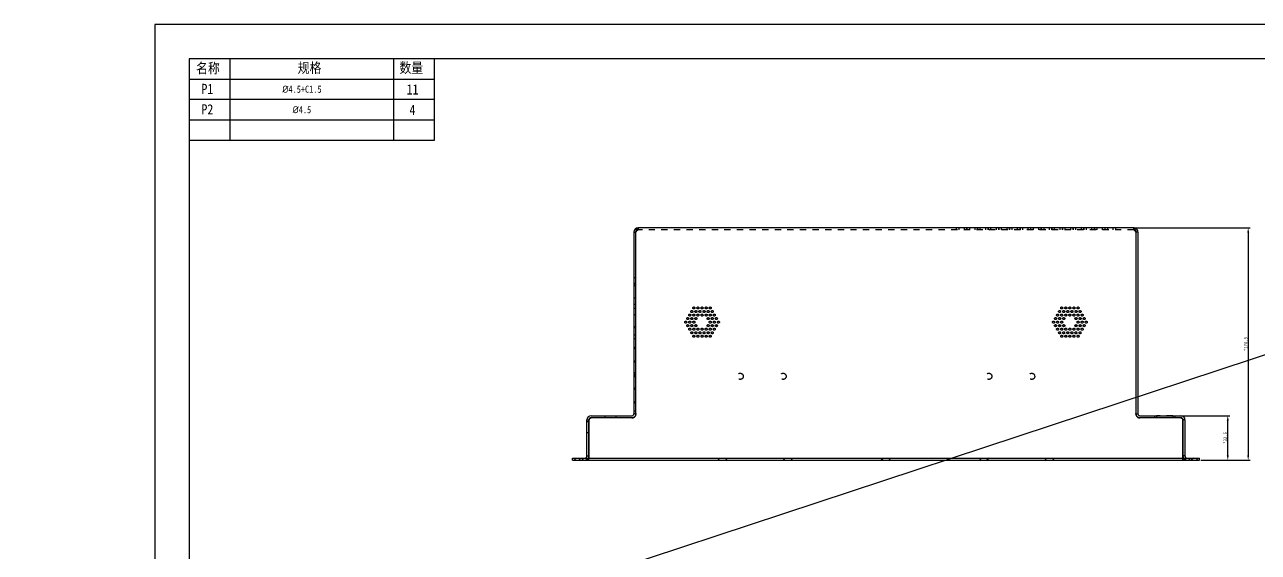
# Model space of a CAD drawing. Header units: millimetres. Extents: x -177 to 18421, y -5017 to 3255.
# Drawn here: x 1513 to 2418, y 1824 to 2212 of the extents above; entities that cross this region are included whole.
import ezdxf

# ---------------------------------------------------------------- set-up
doc = ezdxf.new("R2010")
doc.units = ezdxf.units.MM
doc.header["$LTSCALE"] = 46.255
doc.header["$PDMODE"] = 3
doc.header["$PDSIZE"] = 8
doc.linetypes.add('HIDDEN', pattern=[0.2, 0.1, -0.1])
doc.layers.get('0').update_dxf_attribs({"linetype": 'CONTINUOUS'})
doc.layers.get('Defpoints').update_dxf_attribs({"linetype": 'CONTINUOUS'})
for name, color, linetype in [('02___PRT_ALL_AXES', 7, 'CONTINUOUS'), ('03___PRT_ALL_CURVES', 7, 'CONTINUOUS'), ('DEFAULT_2', 8, 'HIDDEN')]:
    doc.layers.add(name, color=color, linetype=linetype)
doc.styles.get("Standard").update_dxf_attribs({"font": 'txt', "width": 0.85})
doc.dimstyles.new('DIMSTYLE_2', dxfattribs={"dimtxt": 2.5, "dimasz": 3.5, "dimexe": 1.5, "dimexo": 1, "dimtad": 1, "dimdsep": 46, "dimtxsty": 'Standard', "dimblk": '_FILLED', "dimcen": 0.09, "dimadec": 0, "dimazin": 0, "dimtp": 0.01, "dimtm": 0.01, "dimtfac": 1, "dimtofl": 0, "dimtmove": 0, "dimatfit": 3, "dimldrblk": '_FILLED', "dimfxl": 0, "dimtolj": 1, "dimarcsym": 0})

# ---------------------------------------------------------------- blocks, each defined once
blk = doc.blocks.new('_FILLED')
at = {"color": 0, "linetype": 'ByBlock'}
blk.add_solid([(0, 0), (-1, 0.21), (-1, -0.21)], dxfattribs=at)
blk = doc.blocks.new('*D8')
at = {"color": 0, "linetype": 'Continuous', "lineweight": -2, "transparency": 16777216}
for p, q in [((2327.85, 2062.7), (2412.25, 2062.7)), ((2410.75, 2059.2), (2410.75, 1895.7)), ((2376.05, 1892.2), (2412.25, 1892.2))]:
    blk.add_line(p, q, dxfattribs=at)
at = {"layer": 'Defpoints', "color": 0, "linetype": 'Continuous', "transparency": 16777216}
for p in [(2326.85, 2062.7), (2375.05, 1892.2), (2410.75, 1892.2)]:
    blk.add_point(p, dxfattribs=at)
at = {"color": 0, "linetype": 'Continuous', "lineweight": -2, "transparency": 16777216, "xscale": 3.5, "yscale": 3.5, "zscale": 3.5}
for p, rotation in [((2410.75, 2062.7), 90), ((2410.75, 1892.2), 270)]:
    blk.add_blockref('_FILLED', p, dxfattribs=dict(at, rotation=rotation))
at = {"color": 0, "linetype": 'Continuous', "transparency": 16777216, "insert": (2407.63, 1977.45), "char_height": 2.5, "width": 25.5, "attachment_point": 2, "rotation": 90}
blk.add_mtext('\\A1;*170.5', dxfattribs=at)
blk = doc.blocks.new('*D9')
at = {"color": 0, "linetype": 'Continuous', "lineweight": -2, "transparency": 16777216}
for p, q in [((2356.44, 1924.7), (2397.26, 1924.7)), ((2395.76, 1895.7), (2395.76, 1921.2)), ((2376.05, 1892.2), (2397.26, 1892.2))]:
    blk.add_line(p, q, dxfattribs=at)
at = {"layer": 'Defpoints', "color": 0, "linetype": 'Continuous', "transparency": 16777216}
for p in [(2355.44, 1924.7), (2395.76, 1924.7), (2375.05, 1892.2)]:
    blk.add_point(p, dxfattribs=at)
at = {"color": 0, "linetype": 'Continuous', "lineweight": -2, "transparency": 16777216, "xscale": 3.5, "yscale": 3.5, "zscale": 3.5}
for p, rotation in [((2395.76, 1924.7), 90), ((2395.76, 1892.2), 270)]:
    blk.add_blockref('_FILLED', p, dxfattribs=dict(at, rotation=rotation))
at = {"color": 0, "linetype": 'Continuous', "transparency": 16777216, "insert": (2392.64, 1908.45), "char_height": 2.5, "width": 21.25, "attachment_point": 2, "rotation": 90}
blk.add_mtext('\\A1;*32.5', dxfattribs=at)

msp = doc.modelspace()

# ---------------------------------------------------------------- linework, layer by layer
msp.add_line((-176.891, 1111.998), (3158.287, 2211.998))
at = {"color": 7, "true_color": 0xffffff}
for p, q in [((1663.287, 2186.998), (1663.287, 2156.998)), ((1783.287, 2186.998), (1783.287, 2156.998)), ((1813.287, 2186.998), (1813.287, 2156.998)), ((1663.287, 2156.998), (1663.287, 2126.998)), ((1783.287, 2156.998), (1783.287, 2126.998)), ((1813.287, 2156.998), (1813.287, 2126.998))]:
    msp.add_line(p, q, dxfattribs=at)
at = {"color": 3, "linetype": 'Continuous'}
for p, q in [((1959.852, 2059.697), (1959.852, 1926.197)), ((1961.352, 1926.269), (1961.352, 2059.959)), ((2326.852, 2062.697), (1962.852, 2062.697)), ((2328.352, 2059.959), (2328.352, 1926.269)), ((2329.852, 2059.697), (2329.852, 1926.197)), ((1925.352, 1895.197), (1925.352, 1921.697)), ((1926.952, 1893.697), (1926.952, 1921.786)), ((1928.352, 1924.697), (1958.352, 1924.697)), ((1958.352, 1923.281), (1928.452, 1923.281)), ((2331.352, 1924.697), (2361.352, 1924.697)), ((2361.252, 1923.281), (2331.352, 1923.281)), ((2362.752, 1893.697), (2362.752, 1921.786)), ((2364.352, 1921.697), (2364.352, 1895.197)), ((1914.652, 1893.697), (2375.052, 1893.697))]:
    msp.add_line(p, q, dxfattribs=at)
at = {"color": 7, "linetype": 'Continuous'}
for p, q in [((1959.852, 2059.697), (1961.352, 2059.697)), ((2329.852, 2059.697), (2328.352, 2059.697)), ((1925.352, 1921.697), (1926.852, 1921.697)), ((1926.852, 1895.197), (1926.852, 1921.697)), ((1961.352, 1926.197), (1959.852, 1926.197)), ((2328.352, 1926.197), (2329.852, 1926.197)), ((2364.352, 1921.697), (2362.852, 1921.697)), ((2362.852, 1921.697), (2362.852, 1895.197)), ((1914.652, 1892.197), (1914.652, 1893.697)), ((1924.551, 1893.87), (1924.642, 1893.697)), ((1925.352, 1895.197), (1926.852, 1895.197)), ((1926.852, 1893.697), (1926.852, 1894.966)), ((2364.352, 1895.197), (2362.852, 1895.197)), ((2362.852, 1893.697), (2362.852, 1894.936)), ((2365.152, 1893.87), (2365.061, 1893.697)), ((2375.052, 1892.197), (2375.052, 1893.697)), ((1914.652, 1892.197), (2375.052, 1892.197))]:
    msp.add_line(p, q, dxfattribs=at)
for points in [[(1608.287, 1111.998), (3158.287, 1111.998), (3158.287, 2211.998), (1608.287, 2211.998)], [(1633.287, 1136.998), (3133.287, 1136.998), (3133.287, 2186.998), (1633.287, 2186.998)]]:
    msp.add_lwpolyline(points, close=True, dxfattribs=at)
at = {"color": 7, "true_color": 0xffffff}
for points in [[(1633.287, 2171.998), (1813.287, 2171.998)], [(1813.287, 2156.998), (1633.287, 2156.998)], [(1633.287, 2141.998), (1813.287, 2141.998)], [(1813.287, 2126.998), (1633.287, 2126.998)]]:
    msp.add_lwpolyline(points, dxfattribs=at)
at = {"color": 3, "linetype": 'Continuous'}
for centre, radius, start, end in [((1962.852, 2059.697), 3, 90, 180), ((2326.852, 2059.697), 3, 0, 90), ((1928.352, 1921.697), 3, 90, 180), ((1958.352, 1926.197), 1.5, 270, 0), ((2331.352, 1926.197), 1.5, 180, 270), ((2361.352, 1921.697), 3, 0, 90), ((1923.852, 1895.197), 1.5, 270, 0), ((2365.852, 1895.197), 1.5, 180, 270)]:
    msp.add_arc(centre, radius, start, end, dxfattribs=at)
at = {"color": 7, "linetype": 'Continuous'}
for centre, radius, start, end in [((1928.352, 1921.697), 1.5, 127.414801, 180), ((2361.352, 1921.697), 1.5, 0, 52.450663), ((1923.852, 1895.197), 3, 329.904054, 0), ((2365.852, 1895.197), 3, 180, 210.095946)]:
    msp.add_arc(centre, radius, start, end, dxfattribs=at)
at = {"color": 3, "linetype": 'Continuous'}
for points, knots in [([(1961.352, 2059.959), (1961.472, 2060.315), (1961.699, 2060.974), (1962.005, 2061.741), (1962.272, 2062.229), (1962.483, 2062.529), (1962.709, 2062.697), (1962.852, 2062.697)], [0, 0, 0, 0, 0.3514958, 0.6506085, 0.7702918, 0.8671508, 1, 1, 1, 1]), ([(2326.852, 2062.697), (2326.994, 2062.697), (2327.22, 2062.529), (2327.432, 2062.229), (2327.699, 2061.741), (2328.004, 2060.974), (2328.231, 2060.315), (2328.352, 2059.959)], [0, 0, 0, 0, 0.1328492, 0.2297082, 0.3493915, 0.6485042, 1, 1, 1, 1]), ([(1928.452, 1923.281), (1928.257, 1923.281), (1927.862, 1923.203), (1927.364, 1922.871), (1927.03, 1922.374), (1926.952, 1921.981), (1926.952, 1921.786)], [0, 0, 0, 0, 0.2504401, 0.5006227, 0.7504405, 1, 1, 1, 1]), ([(1961.352, 1926.269), (1961.352, 1925.88), (1961.195, 1925.094), (1960.527, 1924.101), (1959.53, 1923.436), (1958.742, 1923.281), (1958.352, 1923.281)], [0, 0, 0, 0, 0.2495582, 0.4993773, 0.7495612, 1, 1, 1, 1]), ([(2331.352, 1923.281), (2330.961, 1923.281), (2330.173, 1923.436), (2329.176, 1924.101), (2328.508, 1925.094), (2328.352, 1925.88), (2328.352, 1926.269)], [0, 0, 0, 0, 0.2504388, 0.5006227, 0.7504418, 1, 1, 1, 1]), ([(2362.752, 1921.786), (2362.752, 1921.981), (2362.673, 1922.374), (2362.339, 1922.871), (2361.841, 1923.203), (2361.447, 1923.281), (2361.252, 1923.281)], [0, 0, 0, 0, 0.2495595, 0.4993773, 0.7495599, 1, 1, 1, 1])]:
    msp.add_open_spline(points, degree=3, knots=knots, dxfattribs=at)
at = {"layer": '02___PRT_ALL_AXES', "color": 8, "linetype": 'HIDDEN'}
for p, q in [((2355.352, 1924.697), (2343.352, 1924.697)), ((2343.352, 1924.697), (2343.352, 1923.197)), ((2355.352, 1923.197), (2343.352, 1923.197)), ((2355.352, 1924.697), (2355.352, 1923.197))]:
    msp.add_line(p, q, dxfattribs=at)
for centre, radius in [((2002.352, 2001.295), 0.75), ((2003.852, 2003.893), 0.75), ((2005.352, 2001.295), 0.75), ((2006.852, 2003.893), 0.75), ((2008.352, 2001.295), 0.75), ((2009.852, 2003.893), 0.75), ((2011.352, 2001.295), 0.75), ((2012.852, 2003.893), 0.75), ((2014.352, 2001.295), 0.75), ((2015.852, 2003.893), 0.75), ((2017.352, 2001.295), 0.75), ((2272.352, 2001.295), 0.75), ((2273.852, 2003.893), 0.75), ((2275.352, 2001.295), 0.75), ((2276.852, 2003.893), 0.75), ((2278.352, 2001.295), 0.75), ((2279.852, 2003.893), 0.75), ((2281.352, 2001.295), 0.75), ((2282.852, 2003.893), 0.75), ((2284.352, 2001.295), 0.75), ((2285.852, 2003.893), 0.75), ((2287.352, 2001.295), 0.75), ((1997.852, 1993.501), 0.75), ((1999.352, 1996.099), 0.75), ((2000.852, 1998.697), 0.75), ((2000.852, 1993.501), 0.75), ((2002.352, 1996.099), 0.75), ((2003.852, 1998.697), 0.75), ((2003.852, 1993.501), 0.75), ((2005.352, 1996.099), 0.75), ((2006.852, 1998.697), 0.75), ((2009.852, 1998.697), 0.75), ((2012.852, 1998.697), 0.75), ((2014.352, 1996.099), 0.75), ((2015.852, 1998.697), 0.75), ((2015.852, 1993.501), 0.75), ((2017.352, 1996.099), 0.75), ((2018.852, 1998.697), 0.75), ((2018.852, 1993.501), 0.75), ((2020.352, 1996.099), 0.75), ((2021.852, 1993.501), 0.75), ((2267.852, 1993.501), 0.75), ((2269.352, 1996.099), 0.75), ((2270.852, 1998.697), 0.75), ((2270.852, 1993.501), 0.75), ((2272.352, 1996.099), 0.75), ((2273.852, 1998.697), 0.75), ((2273.852, 1993.501), 0.75), ((2275.352, 1996.099), 0.75), ((2276.852, 1998.697), 0.75), ((2279.852, 1998.697), 0.75), ((2282.852, 1998.697), 0.75), ((2284.352, 1996.099), 0.75), ((2285.852, 1998.697), 0.75), ((2285.852, 1993.501), 0.75), ((2287.352, 1996.099), 0.75), ((2288.852, 1998.697), 0.75), ((2288.852, 1993.501), 0.75), ((2290.352, 1996.099), 0.75), ((2291.852, 1993.501), 0.75), ((1999.352, 1990.903), 0.75), ((2000.852, 1988.305), 0.75), ((2002.352, 1990.903), 0.75), ((2002.352, 1985.707), 0.75), ((2003.852, 1988.305), 0.75), ((2003.852, 1983.109), 0.75), ((2005.352, 1990.903), 0.75), ((2005.352, 1985.707), 0.75), ((2006.852, 1988.305), 0.75), ((2006.852, 1983.109), 0.75), ((2008.352, 1985.707), 0.75), ((2009.852, 1988.305), 0.75), ((2009.852, 1983.109), 0.75), ((2011.352, 1985.707), 0.75), ((2012.852, 1988.305), 0.75), ((2012.852, 1983.109), 0.75), ((2014.352, 1990.903), 0.75), ((2014.352, 1985.707), 0.75), ((2015.852, 1988.305), 0.75), ((2015.852, 1983.109), 0.75), ((2017.352, 1990.903), 0.75), ((2017.352, 1985.707), 0.75), ((2018.852, 1988.305), 0.75), ((2020.352, 1990.903), 0.75), ((2269.352, 1990.903), 0.75), ((2270.852, 1988.305), 0.75), ((2272.352, 1990.903), 0.75), ((2272.352, 1985.707), 0.75), ((2273.852, 1988.305), 0.75), ((2273.852, 1983.109), 0.75), ((2275.352, 1990.903), 0.75), ((2275.352, 1985.707), 0.75), ((2276.852, 1988.305), 0.75), ((2276.852, 1983.109), 0.75), ((2278.352, 1985.707), 0.75), ((2279.852, 1988.305), 0.75), ((2279.852, 1983.109), 0.75), ((2281.352, 1985.707), 0.75), ((2282.852, 1988.305), 0.75), ((2282.852, 1983.109), 0.75), ((2284.352, 1990.903), 0.75), ((2284.352, 1985.707), 0.75), ((2285.852, 1988.305), 0.75), ((2285.852, 1983.109), 0.75), ((2287.352, 1990.903), 0.75), ((2287.352, 1985.707), 0.75), ((2288.852, 1988.305), 0.75), ((2290.352, 1990.903), 0.75), ((2037.852, 1953.697), 2.25), ((2069.352, 1953.697), 2.25), ((2220.352, 1953.697), 2.25), ((2251.852, 1953.697), 2.25)]:
    msp.add_circle(centre, radius, dxfattribs=at)
at = {"layer": '03___PRT_ALL_CURVES', "color": 8, "linetype": 'HIDDEN'}
msp.add_circle((2279.852, 1998.697), 0.75, dxfattribs=at)
at = {"layer": 'DEFAULT_2', "color": 8, "linetype": 'HIDDEN'}
for p, q in [((1961.352, 2059.697), (1961.371, 2059.757)), ((1961.352, 2059.697), (1961.382, 2059.744)), ((1961.371, 2059.757), (1961.427, 2059.935)), ((1962.852, 2062.697), (1962.852, 2061.197)), ((2326.852, 2061.197), (1962.852, 2061.197)), ((2196.292, 2062.697), (2196.292, 2061.197)), ((2198.292, 2062.697), (2198.292, 2061.197)), ((2202.292, 2062.697), (2202.292, 2061.197)), ((2204.086, 2062.697), (2204.086, 2061.197)), ((2204.292, 2062.697), (2204.292, 2061.197)), ((2206.086, 2062.697), (2206.086, 2061.197)), ((2210.086, 2062.697), (2210.086, 2061.197)), ((2211.88, 2062.697), (2211.88, 2061.197)), ((2212.086, 2062.697), (2212.086, 2061.197)), ((2213.88, 2062.697), (2213.88, 2061.197)), ((2217.88, 2062.697), (2217.88, 2061.197)), ((2219.675, 2062.697), (2219.675, 2061.197)), ((2219.88, 2062.697), (2219.88, 2061.197)), ((2221.675, 2062.697), (2221.675, 2061.197)), ((2225.675, 2062.697), (2225.675, 2061.197)), ((2227.469, 2062.697), (2227.469, 2061.197)), ((2227.675, 2062.697), (2227.675, 2061.197)), ((2229.469, 2062.697), (2229.469, 2061.197)), ((2233.469, 2062.697), (2233.469, 2061.197)), ((2235.263, 2062.697), (2235.263, 2061.197)), ((2235.469, 2062.697), (2235.469, 2061.197)), ((2237.263, 2062.697), (2237.263, 2061.197)), ((2241.263, 2062.697), (2241.263, 2061.197)), ((2243.057, 2062.697), (2243.057, 2061.197)), ((2243.263, 2062.697), (2243.263, 2061.197)), ((2245.057, 2062.697), (2245.057, 2061.197)), ((2249.057, 2062.697), (2249.057, 2061.197)), ((2250.852, 2062.697), (2250.852, 2061.197)), ((2251.057, 2062.697), (2251.057, 2061.197)), ((2252.852, 2062.697), (2252.852, 2061.197)), ((2256.852, 2062.697), (2256.852, 2061.197)), ((2258.646, 2062.697), (2258.646, 2061.197)), ((2258.852, 2062.697), (2258.852, 2061.197)), ((2260.646, 2062.697), (2260.646, 2061.197)), ((2264.646, 2062.697), (2264.646, 2061.197)), ((2266.44, 2062.697), (2266.44, 2061.197)), ((2266.646, 2062.697), (2266.646, 2061.197)), ((2268.44, 2062.697), (2268.44, 2061.197)), ((2272.44, 2062.697), (2272.44, 2061.197)), ((2274.234, 2062.697), (2274.234, 2061.197)), ((2274.44, 2062.697), (2274.44, 2061.197)), ((2276.234, 2062.697), (2276.234, 2061.197)), ((2280.234, 2062.697), (2280.234, 2061.197)), ((2282.029, 2062.697), (2282.029, 2061.197)), ((2282.234, 2062.697), (2282.234, 2061.197)), ((2284.029, 2062.697), (2284.029, 2061.197)), ((2288.029, 2062.697), (2288.029, 2061.197)), ((2289.823, 2062.697), (2289.823, 2061.197)), ((2290.029, 2062.697), (2290.029, 2061.197)), ((2291.823, 2062.697), (2291.823, 2061.197)), ((2295.823, 2062.697), (2295.823, 2061.197)), ((2297.617, 2062.697), (2297.617, 2061.197)), ((2297.823, 2062.697), (2297.823, 2061.197)), ((2299.617, 2062.697), (2299.617, 2061.197)), ((2303.617, 2062.697), (2303.617, 2061.197)), ((2305.411, 2062.697), (2305.411, 2061.197)), ((2305.617, 2062.697), (2305.617, 2061.197)), ((2307.411, 2062.697), (2307.411, 2061.197)), ((2311.411, 2062.697), (2311.411, 2061.197)), ((2313.411, 2062.697), (2313.411, 2061.197)), ((2326.852, 2061.197), (2326.852, 2062.697)), ((2328.333, 2059.757), (2328.276, 2059.935)), ((2328.352, 2059.697), (2328.322, 2059.744)), ((2328.352, 2059.697), (2328.333, 2059.757)), ((1959.852, 2026.197), (1961.352, 2026.197)), ((1959.852, 2022.197), (1961.352, 2022.197)), ((1959.852, 2020.961), (1961.352, 2020.961)), ((1961.352, 2020.197), (1959.852, 2020.197)), ((1959.852, 2011.392), (1961.352, 2011.392)), ((1959.852, 2011.284), (1961.352, 2011.284)), ((1959.852, 2006.697), (1961.352, 2006.697)), ((1959.852, 2003.697), (1961.352, 2003.697)), ((1959.852, 1999.11), (1961.352, 1999.11)), ((1959.852, 1999.002), (1961.352, 1999.002)), ((1959.852, 1990.197), (1961.352, 1990.197)), ((1959.852, 1989.434), (1961.352, 1989.434)), ((1961.352, 1989.197), (1959.852, 1989.197)), ((1959.852, 1984.197), (1961.352, 1984.197)), ((1961.352, 1981.197), (1959.852, 1981.197)), ((1959.852, 1975.153), (1961.352, 1975.153)), ((1959.852, 1974.229), (1961.352, 1974.229)), ((1959.852, 1965.156), (1961.352, 1965.156)), ((1959.852, 1964.232), (1961.352, 1964.232)), ((1961.352, 1956.197), (1959.852, 1956.197)), ((1959.852, 1955.159), (1961.352, 1955.159)), ((1959.852, 1954.235), (1961.352, 1954.235)), ((1961.352, 1953.197), (1959.852, 1953.197)), ((1959.852, 1945.162), (1961.352, 1945.162)), ((1959.852, 1944.238), (1961.352, 1944.238)), ((1959.852, 1935.165), (1961.352, 1935.165)), ((1959.852, 1934.241), (1961.352, 1934.241)), ((1926.852, 1920.197), (1925.352, 1920.197)), ((1926.852, 1921.697), (1926.852, 1921.897)), ((1958.552, 1923.197), (1928.152, 1923.197)), ((1958.352, 1923.15), (1928.452, 1923.15)), ((1938.852, 1923.197), (1938.852, 1924.697)), ((1946.852, 1923.197), (1946.852, 1924.697)), ((1961.352, 1928.197), (1959.852, 1928.197)), ((1961.352, 1926.269), (1961.352, 1925.997)), ((2328.352, 1925.997), (2328.352, 1926.269)), ((2361.552, 1923.197), (2331.152, 1923.197)), ((2361.252, 1923.15), (2331.352, 1923.15)), ((2341.852, 1924.697), (2341.852, 1923.197)), ((2356.852, 1924.697), (2356.852, 1923.197)), ((2362.852, 1921.697), (2362.852, 1921.897)), ((1926.852, 1912.197), (1925.352, 1912.197)), ((1915.702, 1893.697), (1917.202, 1892.197)), ((1919.202, 1893.697), (1920.702, 1892.197)), ((1923.002, 1893.697), (1921.502, 1892.197)), ((1924.642, 1893.697), (1925.25, 1892.543)), ((1926.502, 1893.697), (1925.002, 1892.197)), ((1926.352, 1892.197), (1926.352, 1893.697)), ((1926.852, 1894.966), (1926.852, 1895.197)), ((1926.852, 1892.197), (1926.852, 1893.697)), ((2021.202, 1893.697), (2022.702, 1892.197)), ((2028.502, 1893.697), (2027.002, 1892.197)), ((2069.202, 1893.697), (2070.702, 1892.197)), ((2076.502, 1893.697), (2075.002, 1892.197)), ((2141.202, 1893.697), (2142.702, 1892.197)), ((2148.502, 1893.697), (2147.002, 1892.197)), ((2213.202, 1893.697), (2214.702, 1892.197)), ((2220.502, 1893.697), (2219.002, 1892.197)), ((2261.202, 1893.697), (2262.702, 1892.197)), ((2268.502, 1893.697), (2267.002, 1892.197)), ((2362.852, 1894.936), (2362.852, 1895.197)), ((2362.852, 1892.197), (2362.852, 1893.697)), ((2363.202, 1893.697), (2364.702, 1892.197)), ((2363.352, 1892.197), (2363.352, 1893.697)), ((2365.061, 1893.697), (2364.453, 1892.543)), ((2366.702, 1893.697), (2368.202, 1892.197)), ((2370.502, 1893.697), (2369.002, 1892.197)), ((2374.002, 1893.697), (2372.502, 1892.197))]:
    msp.add_line(p, q, dxfattribs=at)
for centre, radius, start, end in [((1962.852, 2059.697), 1.5, 90, 180), ((2003.77, 2032.766), 50.246, 147.337301, 147.525389), ((2048.2, 2032.242), 91.085, 162.14798, 162.299915), ((1981.503, 2047.037), 23.797, 147.026181, 147.330189), ((2004.184, 2046.438), 44.836, 161.621679, 162.171661), ((2326.852, 2059.697), 1.5, 0, 90), ((2285.535, 2046.443), 44.819, 17.828267, 18.37903), ((2308.2, 2047.037), 23.797, 32.669811, 32.973819), ((2241.503, 2032.242), 91.085, 17.700085, 17.85202), ((2285.933, 2032.766), 50.246, 32.474611, 32.662699), ((1928.152, 1921.897), 1.3, 90, 180), ((1928.352, 1921.697), 1.5, 90, 127.414801), ((1958.352, 1926.197), 3, 270, 0), ((1958.552, 1925.997), 2.8, 270, 0), ((2331.352, 1926.197), 3, 180, 270), ((2331.152, 1925.997), 2.8, 180, 270), ((2361.352, 1921.697), 1.5, 52.450663, 90), ((2361.552, 1921.897), 1.3, 0, 90), ((1923.852, 1895.197), 3, 270, 329.904054), ((2365.852, 1895.197), 3, 210.095946, 270)]:
    msp.add_arc(centre, radius, start, end, dxfattribs=at)
for points, knots in [([(1961.352, 2059.828), (1961.473, 2060.008), (1961.705, 2060.346), (1962.065, 2060.788), (1962.434, 2061.106), (1962.722, 2061.197), (1962.852, 2061.197)], [0, 0, 0, 0, 0.3108942, 0.5876936, 0.814538, 1, 1, 1, 1]), ([(1961.539, 2059.989), (1961.644, 2060.152), (1961.846, 2060.454), (1962.162, 2060.843), (1962.487, 2061.119), (1962.738, 2061.197), (1962.852, 2061.197)], [0, 0, 0, 0, 0.3149062, 0.5908547, 0.8156679, 1, 1, 1, 1]), ([(1961.635, 2060.574), (1961.73, 2060.861), (1961.912, 2061.381), (1962.163, 2061.98), (1962.381, 2062.35), (1962.556, 2062.578), (1962.738, 2062.697), (1962.852, 2062.697)], [0, 0, 0, 0, 0.3590454, 0.6540351, 0.7707303, 0.8655694, 1, 1, 1, 1]), ([(2328.068, 2060.575), (2327.973, 2060.861), (2327.791, 2061.381), (2327.54, 2061.98), (2327.322, 2062.35), (2327.147, 2062.578), (2326.965, 2062.697), (2326.852, 2062.697)], [0, 0, 0, 0, 0.3590471, 0.6540325, 0.7707258, 0.8655644, 1, 1, 1, 1]), ([(2326.852, 2061.197), (2326.981, 2061.197), (2327.269, 2061.106), (2327.638, 2060.788), (2327.998, 2060.346), (2328.23, 2060.008), (2328.352, 2059.828)], [0, 0, 0, 0, 0.185462, 0.4123064, 0.6891058, 1, 1, 1, 1]), ([(2328.164, 2059.989), (2328.059, 2060.152), (2327.857, 2060.454), (2327.541, 2060.843), (2327.216, 2061.119), (2326.965, 2061.197), (2326.852, 2061.197)], [0, 0, 0, 0, 0.3149062, 0.5908547, 0.8156679, 1, 1, 1, 1]), ([(1926.952, 1921.656), (1926.952, 1921.85), (1927.03, 1922.243), (1927.364, 1922.74), (1927.862, 1923.072), (1928.257, 1923.15), (1928.452, 1923.15)], [0, 0, 0, 0, 0.2495595, 0.4993773, 0.7495599, 1, 1, 1, 1]), ([(1958.352, 1923.15), (1958.742, 1923.15), (1959.53, 1923.305), (1960.527, 1923.97), (1961.195, 1924.963), (1961.352, 1925.75), (1961.352, 1926.138)], [0, 0, 0, 0, 0.2504388, 0.5006227, 0.7504418, 1, 1, 1, 1]), ([(2328.352, 1926.138), (2328.352, 1925.75), (2328.508, 1924.963), (2329.176, 1923.97), (2330.173, 1923.305), (2330.961, 1923.15), (2331.352, 1923.15)], [0, 0, 0, 0, 0.2495582, 0.4993773, 0.7495612, 1, 1, 1, 1]), ([(2361.252, 1923.15), (2361.447, 1923.15), (2361.841, 1923.072), (2362.339, 1922.74), (2362.673, 1922.243), (2362.752, 1921.85), (2362.752, 1921.656)], [0, 0, 0, 0, 0.2504401, 0.5006227, 0.7504405, 1, 1, 1, 1])]:
    msp.add_open_spline(points, degree=3, knots=knots, dxfattribs=at)

# ---------------------------------------------------------------- texts
at = {"lineweight": -3, "char_height": 7.5163, "width": 32.26492, "attachment_point": 5}
for s, insert in [('{\\fSimSun|b0|i0|c134|p54;名称}', (1647.18, 2179.581)), ('{\\fSimSun|b0|i0|c134|p54;规格}', (1721.787, 2179.89)), ('{\\fSimSun|b0|i0|c134|p54;数量}', (1796.42, 2179.911)), ('{\\fSimSun|b0|i0|c134|p54;P1}', (1646.749, 2164.776)), ('{\\fSimSun|b0|i0|c134|p54;11}', (1797.327, 2164.423)), ('{\\fSimSun|b0|i0|c134|p54;P2}', (1646.749, 2149.776)), ('{\\fSimSun|b0|i0|c134|p54;4}', (1797.327, 2149.423))]:
    msp.add_mtext(s, dxfattribs=dict(at, insert=insert))
at = {"char_height": 5.25, "width": 100.18624, "attachment_point": 5}
for s, insert in [('{\\fISOCPEUR|b0|i0|c0|p34;\\W1;%%C\\fSimSun|b0|i0|c134|p54;\\W0.85;4.5+C1.5}', (1716.142, 2164.545)), ('{\\fISOCPEUR|b0|i0|c0|p34;\\W1;%%C\\fSimSun|b0|i0|c134|p54;\\W0.85;4.5}', (1716.142, 2149.545))]:
    msp.add_mtext(s, dxfattribs=dict(at, insert=insert))

# ---------------------------------------------------------------- dimensions: what is measured, and where the dimension line sits
at = {"color": 2, "linetype": 'Continuous'}
for base, p1, p2, angle, picture, middle in [((2410.754, 1892.197), (2326.852, 2062.697), (2375.052, 1892.197), 270, '*D8', (2410.754, 1977.447)), ((2395.761, 1924.697), (2375.052, 1892.197), (2355.441, 1924.697), 90, '*D9', (2395.761, 1908.447))]:
    dim = msp.add_linear_dim(base=base, p1=p1, p2=p2, angle=angle, text='*<>', dimstyle='DIMSTYLE_2', dxfattribs=at)
    dim.commit()
    dim.dimension.update_dxf_attribs({"geometry": picture, "text_midpoint": middle, "dimtype": 160})

doc.saveas('drawing.dxf')
